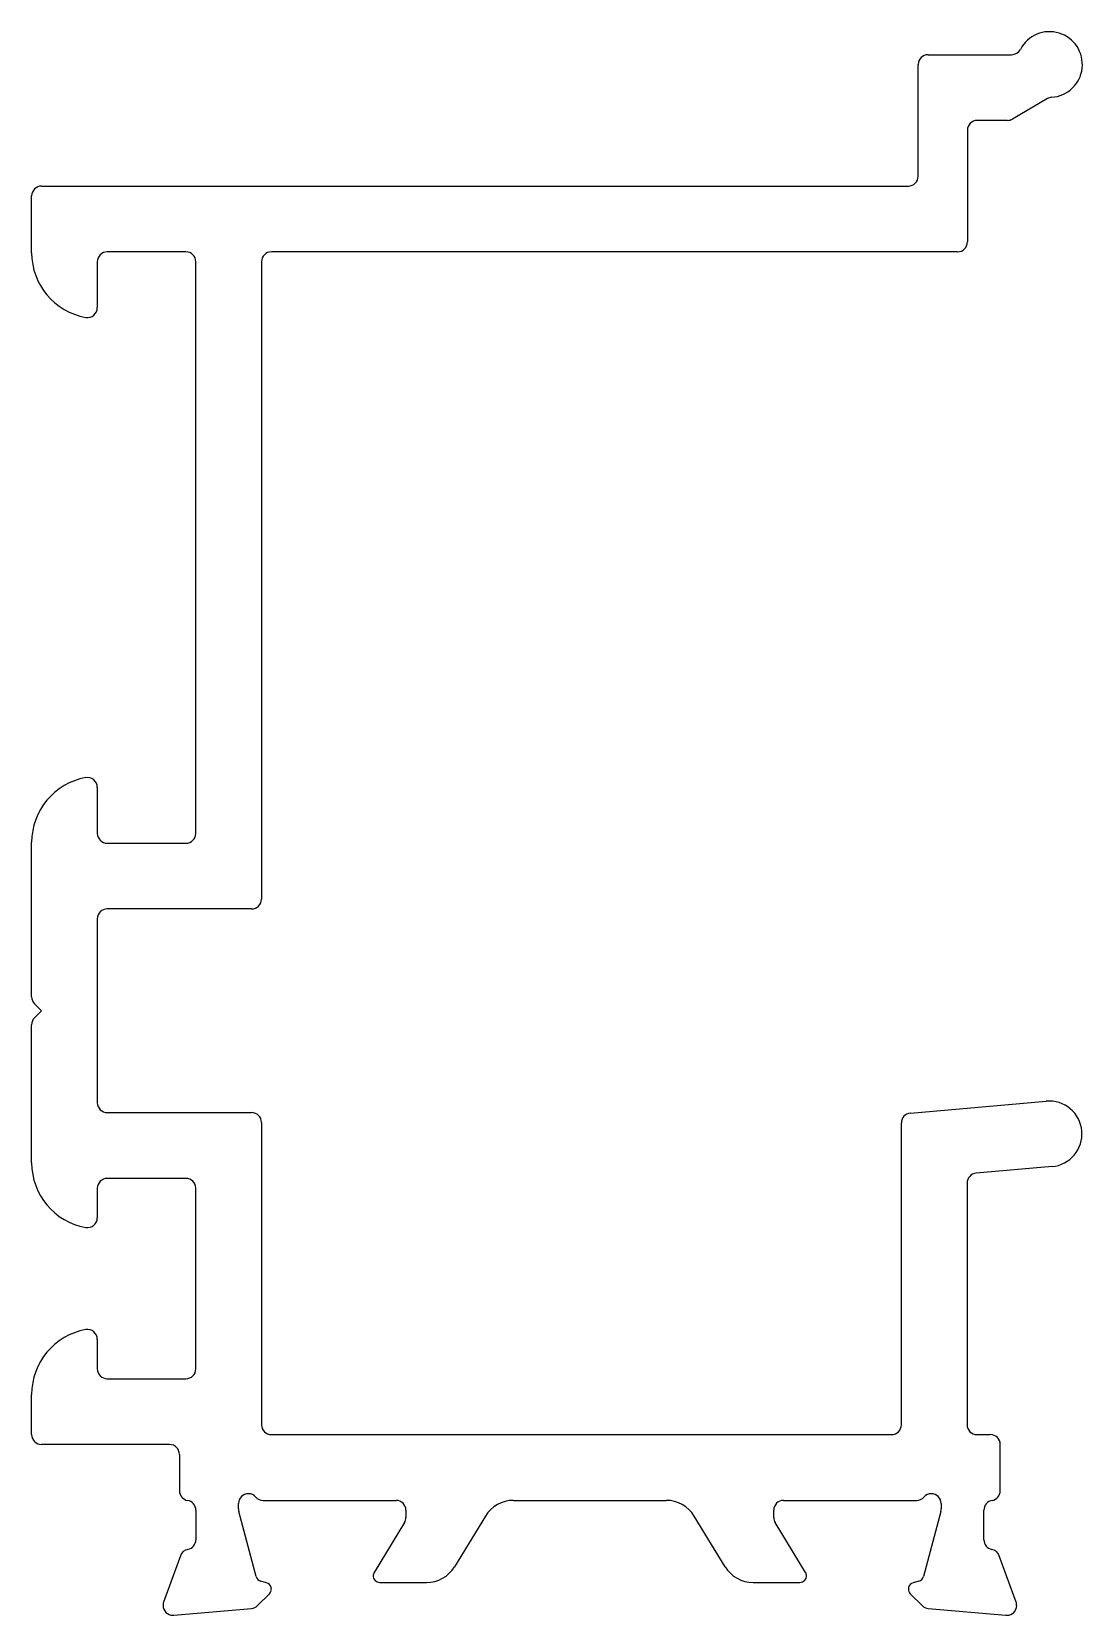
# Model space of a CAD drawing. Extents: x 829.6 to 861.6, y 436.8 to 485.
import ezdxf

# ---------------------------------------------------------------- set-up
doc = ezdxf.new("R2010")
doc.units = 0
doc.layers.get('0').update_dxf_attribs({"linetype": 'CONTINUOUS'})

msp = doc.modelspace()

# ---------------------------------------------------------------- linework, layer by layer
for p, q in [((856.574, 480.601), (856.574, 484.001)), ((856.874, 484.301), (859.42, 484.301)), ((860.508, 482.963), (859.444, 482.342)), ((858.074, 482.001), (858.074, 478.601)), ((859.293, 482.301), (858.374, 482.301)), ((829.874, 480.301), (856.274, 480.301)), ((829.574, 478.274), (829.574, 480.001)), ((834.274, 478.301), (831.874, 478.301)), ((857.774, 478.301), (836.874, 478.301)), ((831.574, 478.001), (831.574, 476.601)), ((834.574, 460.601), (834.574, 478.001)), ((836.574, 478.001), (836.574, 458.601)), ((831.574, 462.001), (831.574, 460.601)), ((829.574, 455.625), (829.574, 460.328)), ((831.874, 460.301), (834.274, 460.301)), ((831.574, 458.001), (831.574, 452.401)), ((836.274, 458.301), (831.874, 458.301)), ((829.874, 455.201), (829.661, 455.413)), ((829.661, 454.989), (829.874, 455.201)), ((829.574, 450.574), (829.574, 454.777)), ((856.337, 452.088), (860.476, 452.45)), ((831.874, 452.101), (836.274, 452.101)), ((836.574, 451.801), (836.574, 442.601)), ((856.063, 442.601), (856.063, 451.789)), ((860.651, 450.457), (858.337, 450.255)), ((831.574, 449.801), (831.574, 448.901)), ((834.274, 450.101), (831.874, 450.101)), ((834.574, 444.301), (834.574, 449.801)), ((858.063, 449.956), (858.063, 442.601)), ((831.574, 445.201), (831.574, 444.301)), ((831.874, 444.001), (834.274, 444.001)), ((829.574, 442.301), (829.574, 443.527)), ((833.774, 442.001), (829.874, 442.001)), ((836.874, 442.301), (855.763, 442.301)), ((858.363, 442.301), (858.774, 442.301)), ((859.074, 440.593), (859.074, 442.001)), ((834.074, 441.701), (834.074, 440.593)), ((835.874, 440.041), (835.874, 440.201)), ((836.621, 440.301), (840.674, 440.301)), ((844.247, 440.301), (848.9, 440.301)), ((852.474, 440.301), (856.526, 440.301)), ((857.274, 440.201), (857.274, 440.041)), ((834.574, 440.001), (834.574, 439.101)), ((836.415, 437.981), (835.884, 439.963)), ((840.93, 439.624), (840.003, 438.105)), ((840.974, 440.001), (840.974, 439.78)), ((843.394, 439.822), (842.453, 438.28)), ((850.695, 438.28), (849.754, 439.822)), ((852.174, 439.78), (852.174, 440.002)), ((853.144, 438.105), (852.218, 439.624)), ((857.263, 439.963), (856.732, 437.981)), ((858.574, 439.101), (858.574, 440.001)), ((834.105, 438.615), (833.591, 437.202)), ((859.556, 437.202), (859.042, 438.615)), ((836.725, 437.794), (836.556, 437.84)), ((840.174, 437.801), (841.599, 437.801)), ((851.548, 437.801), (852.974, 437.801)), ((856.591, 437.84), (856.422, 437.794)), ((836.451, 437.096), (836.815, 437.46)), ((856.332, 437.46), (856.696, 437.096)), ((833.9, 436.802), (836.265, 437.009)), ((856.882, 437.009), (859.247, 436.802))]:
    msp.add_line(p, q)
for centre, radius, start, end in [((860.574, 484.001), 1, 273.7924, 152.5136), ((859.42, 484.601), 0.3, 270, 332.5136), ((856.874, 484.001), 0.3, 90, 180), ((860.66, 482.704), 0.3, 93.7924, 120.2564), ((858.374, 482.001), 0.3, 90, 180), ((859.293, 482.601), 0.3, 270, 300.2564), ((856.274, 480.601), 0.3, 270, 0), ((829.874, 480.001), 0.3, 90, 180), ((831.574, 478.274), 2, 180, 259.8358), ((831.874, 478.001), 0.3, 90, 180), ((834.274, 478.001), 0.3, 360, 90), ((836.874, 478.001), 0.3, 90, 180), ((857.774, 478.601), 0.3, 270, 360), ((831.274, 476.601), 0.3, 259.8167, 0.0191), ((831.574, 460.328), 2, 100.1642, 180), ((831.275, 462.003), 0.298, 359.5728, 100.5914), ((831.874, 460.601), 0.3, 180, 270), ((834.274, 460.601), 0.3, 270, 0), ((836.274, 458.601), 0.3, 270, 0), ((831.874, 458.001), 0.3, 90, 180), ((829.874, 455.625), 0.3, 180, 225), ((829.874, 454.777), 0.3, 135, 180), ((831.874, 452.401), 0.3, 180, 270), ((860.563, 451.454), 1, 275, 95), ((836.274, 451.801), 0.3, 360, 90), ((856.363, 451.789), 0.3, 95, 180), ((831.574, 450.574), 2, 180, 259.8358), ((858.363, 449.956), 0.3, 95, 180), ((831.874, 449.801), 0.3, 90, 180), ((834.274, 449.801), 0.3, 0, 90), ((831.274, 448.901), 0.3, 259.8239, 0.0118), ((831.574, 443.527), 2, 100.1642, 180), ((831.274, 445.201), 0.3, 359.973, 100.1912), ((831.874, 444.301), 0.3, 180, 270), ((834.274, 444.301), 0.3, 270, 0), ((836.874, 442.601), 0.3, 180, 270), ((855.763, 442.601), 0.3, 270, 0), ((858.363, 442.601), 0.3, 180, 270), ((829.874, 442.301), 0.3, 180, 270), ((833.774, 441.701), 0.3, 0, 90), ((858.774, 442.001), 0.3, 0, 90), ((834.374, 440.593), 0.3, 180, 260.4059), ((858.774, 440.593), 0.3, 279.5941, 0), ((834.274, 440.001), 0.3, 0, 80.4059), ((836.174, 440.201), 0.3, 90, 180), ((836.174, 440.201), 0.3, 41.8103, 90), ((836.621, 440.601), 0.3, 221.8103, 270), ((840.674, 440.001), 0.3, 360, 90), ((844.247, 439.301), 1, 90, 148.6045), ((848.9, 439.301), 1, 31.3955, 90), ((852.473, 440.001), 0.3, 89.9507, 179.9508), ((856.526, 440.601), 0.3, 270, 318.1897), ((856.974, 440.201), 0.3, 90, 138.1897), ((856.974, 440.201), 0.3, 360, 90), ((858.874, 440.001), 0.3, 99.5941, 180), ((836.174, 440.041), 0.3, 180, 195), ((840.674, 439.78), 0.3, 328.6045, 360), ((852.474, 439.78), 0.3, 180, 211.3955), ((856.974, 440.041), 0.3, 345, 360), ((834.387, 438.512), 0.3, 100.9043, 160), ((834.274, 439.101), 0.3, 280.9043, 0), ((858.874, 439.101), 0.3, 180, 259.0957), ((858.76, 438.512), 0.3, 20, 79.0957), ((841.599, 438.801), 1, 270, 328.6045), ((851.548, 438.801), 1, 211.3955, 270), ((836.608, 438.033), 0.2, 195, 255), ((836.674, 437.601), 0.2, 15, 75), ((840.174, 438.001), 0.2, 148.6045, 180), ((840.174, 438.001), 0.2, 180, 270), ((852.974, 438.001), 0.2, 270, 360), ((852.974, 438.001), 0.2, 0, 31.3955), ((856.474, 437.601), 0.2, 105, 165), ((856.539, 438.033), 0.2, 285, 345), ((833.855, 437.104), 0.281, 159.7197, 180.664), ((836.674, 437.601), 0.2, 315, 0), ((836.674, 437.601), 0.2, 0, 15), ((856.474, 437.601), 0.2, 165, 180), ((856.474, 437.601), 0.2, 180, 225), ((859.292, 437.104), 0.281, 359.336, 20.2803), ((833.874, 437.101), 0.3, 180, 270), ((833.874, 437.101), 0.3, 270, 275), ((836.239, 437.308), 0.3, 275, 315), ((856.908, 437.308), 0.3, 225, 265), ((859.274, 437.101), 0.3, 265, 270), ((859.274, 437.101), 0.3, 270, 360)]:
    msp.add_arc(centre, radius, start, end)

doc.saveas('drawing.dxf')
